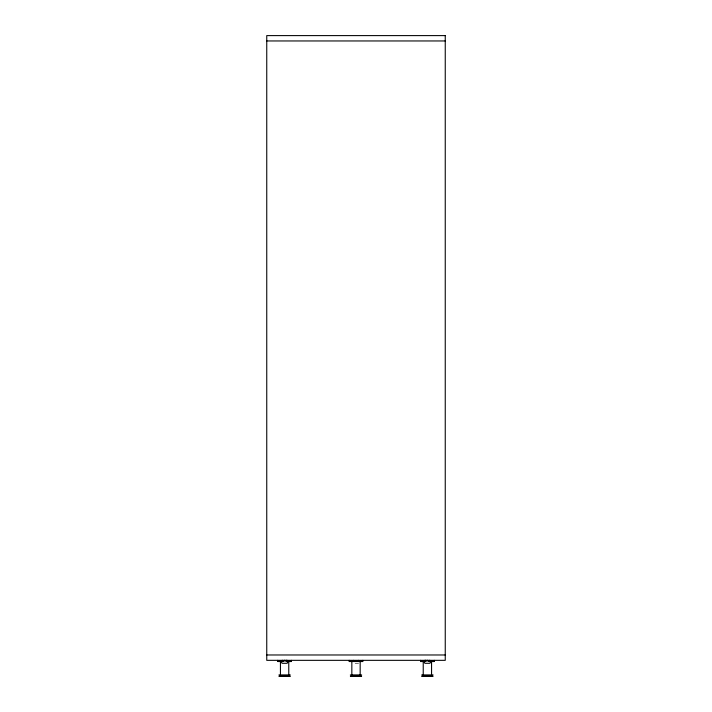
<?xml version="1.0" encoding="UTF-8"?>
<svg xmlns="http://www.w3.org/2000/svg" width="712" height="712" viewBox="0 0 712 712"><rect width="100%" height="100%" fill="white"/><g stroke="black" fill="none" stroke-linecap="round" stroke-linejoin="round"><path stroke-width="0.53" stroke-dasharray="3.56 2.67" d="M358.625 663.13A0.89 0.89 0 0 1 358.083 663.308L353.917 663.308A0.89 0.89 0 0 1 353.375 663.13"/><path stroke-width="1.07" d="M266.751 40.958L445.249 40.958M266.751 654.978L445.249 654.978M282.388 661.226L280.439 661.226L280.439 674.914M287.194 661.226L288.769 661.226L288.769 674.914M424.806 661.226L423.231 661.226L423.231 674.914M429.612 661.226L431.561 661.226L431.561 674.914M278.944 674.914L290.256 674.914M350.349 674.914L361.651 674.914M421.744 674.914L433.056 674.914M278.944 676.106L290.256 676.106M350.349 676.106L361.651 676.106M421.744 676.106L433.056 676.106M280.439 676.249L288.769 676.249M351.835 676.249L360.165 676.249M423.231 676.249L431.561 676.249M279.246 676.4L289.962 676.4M350.642 676.4L361.358 676.4M422.038 676.4L432.754 676.4M434.24 660.336L434.24 661.528L429.176 661.528L429.176 660.932M433.946 661.528L433.946 660.932L420.854 660.932L420.854 661.528M429.781 661.528L429.781 660.336A0.89 0.89 0 0 1 430.377 661.226L430.377 662.418A0.89 0.89 0 0 1 429.478 663.308L425.313 663.308A0.89 0.89 0 0 1 424.423 662.418L424.423 661.226A0.89 0.89 0 0 1 425.313 660.336M429.478 660.932L429.478 661.528M429.292 660.336L429.292 661.528M427.992 660.336L426.8 660.336M425.625 660.932L425.625 661.528L420.552 661.528L420.552 660.336M425.5 660.336L425.5 661.528M425.313 660.932L425.313 661.528M425.019 660.336L425.019 661.528M362.844 660.336L362.844 661.528L349.156 661.528L349.156 660.336M362.542 661.528L362.542 660.932L349.458 660.932L349.458 661.528M360.165 674.914L360.165 661.226L351.835 661.226L351.835 674.914M358.35 660.336L358.35 661.528M353.65 660.336L353.65 661.528M291.448 660.336L291.448 661.528L286.375 661.528L286.375 660.932M291.146 661.528L291.146 660.932L278.054 660.932L278.054 661.528M286.981 660.336L286.981 661.528M286.687 660.932L286.687 661.528M286.5 660.336L286.5 661.528M285.2 660.336L284.008 660.336M282.824 660.932L282.824 661.528L277.76 661.528L277.76 660.336M282.708 660.336L282.708 661.528M282.522 660.932L282.522 661.528M282.219 661.528L282.219 660.336A0.89 0.89 0 0 0 281.623 661.226L281.623 662.418A0.89 0.89 0 0 0 282.522 663.308L286.687 663.308A0.89 0.89 0 0 0 287.577 662.418L287.577 661.226A0.89 0.89 0 0 0 286.687 660.336M445.249 35.6L266.751 35.6L266.751 660.336L445.249 660.336L445.249 35.6"/></g></svg>
